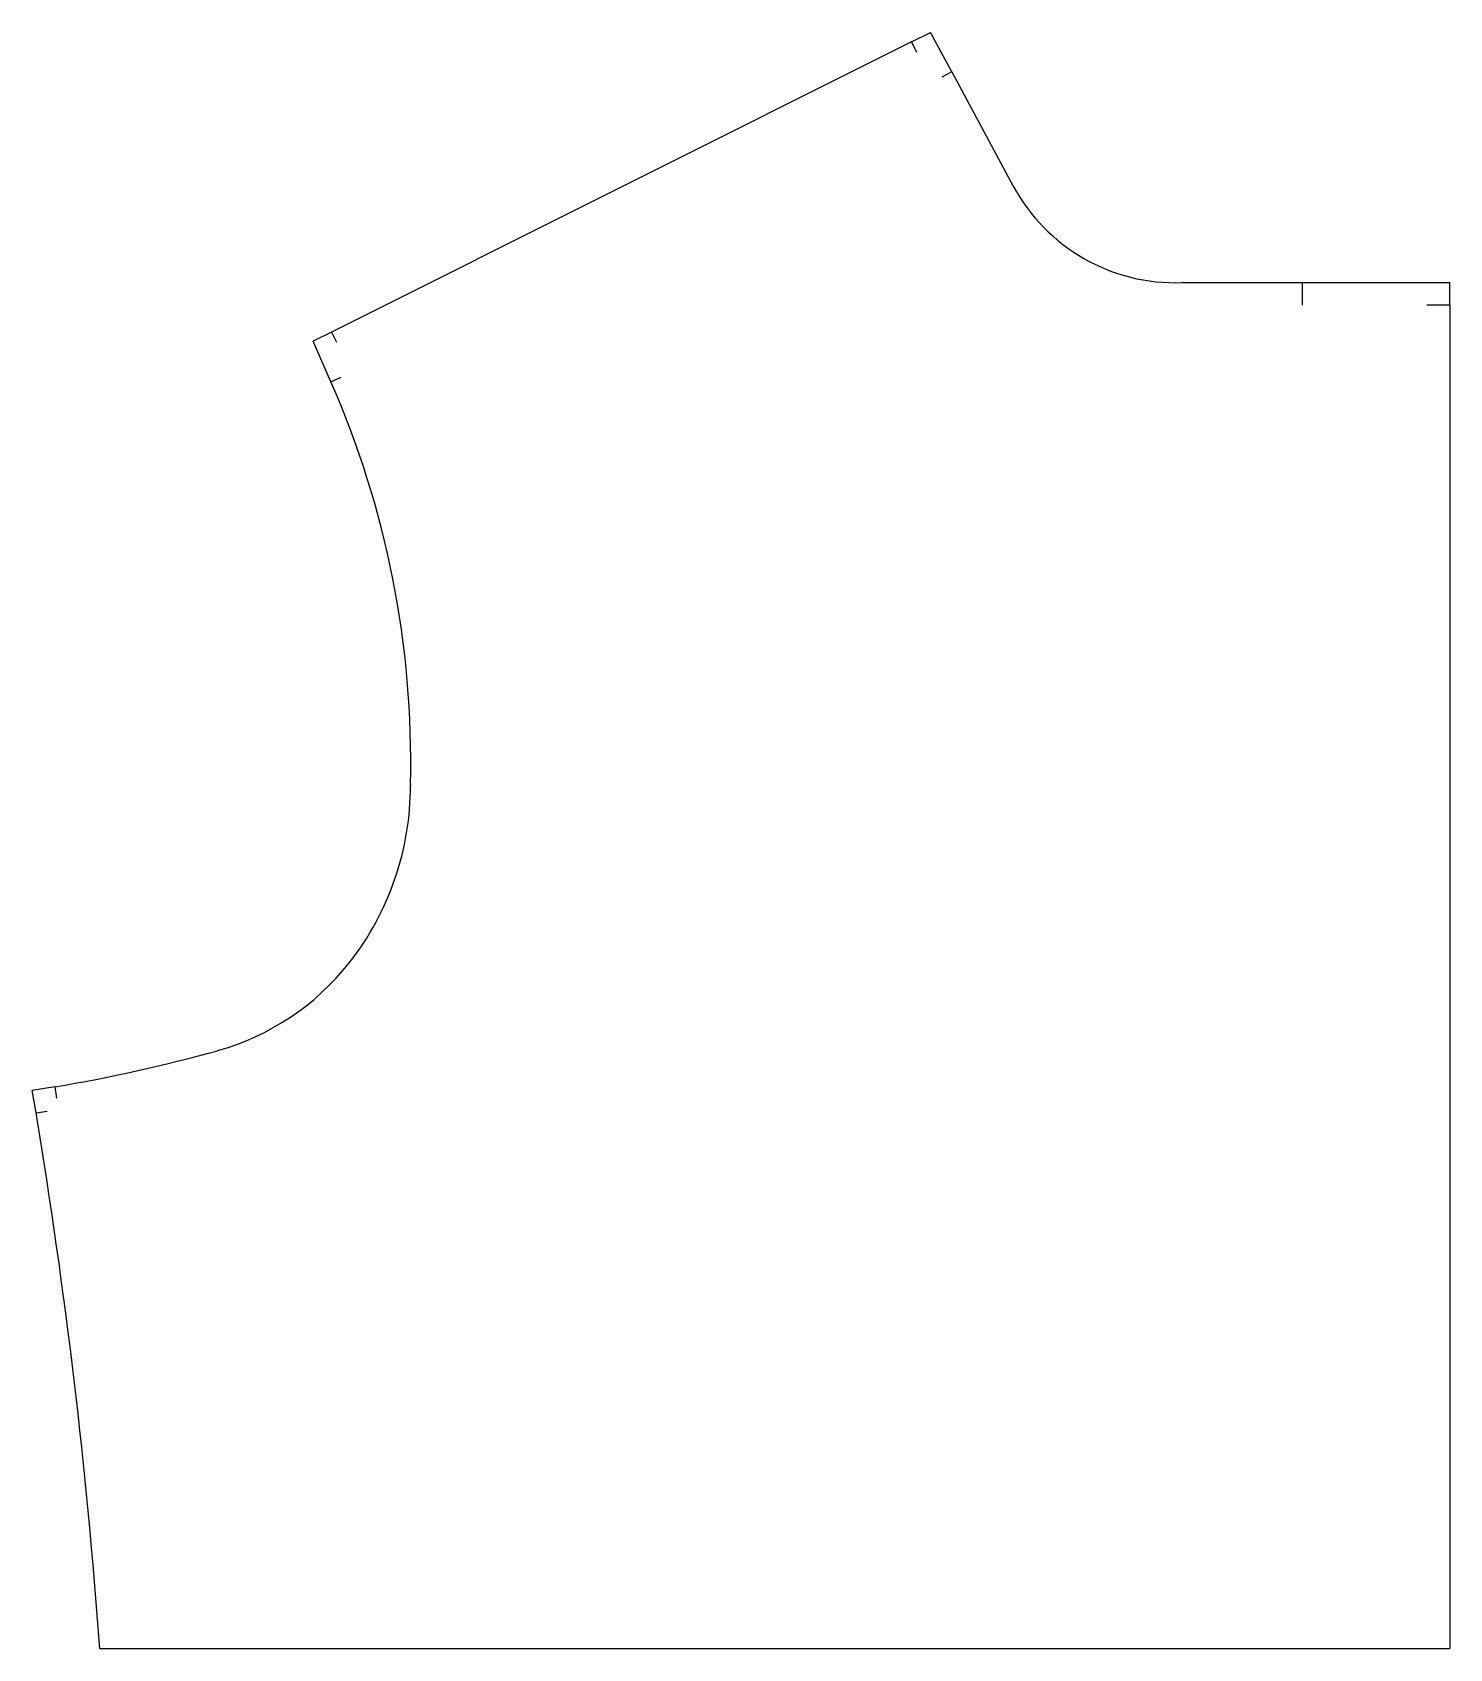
# Model space of a CAD drawing. Header units: millimetres. Extents: x 1271 to 1667, y 2480 to 2932.
import ezdxf

# ---------------------------------------------------------------- set-up
doc = ezdxf.new("R2010")
doc.units = ezdxf.units.MM
doc.layers.add('2_CUT_LINE', color=7, linetype='Continuous')

msp = doc.modelspace()

# ---------------------------------------------------------------- linework, layer by layer
at = {"layer": '2_CUT_LINE', "color": 5, "linetype": 'CONTINUOUS', "lineweight": 25, "true_color": 0x2465d8}
for p, q in [((1516.44, 2929.32), (1521.78, 2931.99)), ((1527.71, 2920.97), (1521.78, 2931.99)), ((1516.44, 2929.32), (1354.3, 2848.25)), ((1516.44, 2929.32), (1517.86, 2926.48)), ((1527.71, 2920.97), (1524.92, 2919.47)), ((1527.71, 2920.97), (1544.9, 2889.05)), ((1592.23, 2862.07), (1625.6, 2862.07)), ((1625.6, 2862.07), (1666.88, 2862.07)), ((1625.6, 2862.07), (1625.6, 2855.72)), ((1666.88, 2855.72), (1666.88, 2862.07)), ((1666.88, 2855.72), (1660.52, 2855.72)), ((1666.88, 2855.72), (1666.88, 2480.39)), ((1354.3, 2848.25), (1349.17, 2845.69)), ((1354.16, 2834.34), (1349.17, 2845.69)), ((1354.3, 2848.25), (1355.72, 2845.41)), ((1354.16, 2834.34), (1357.07, 2835.61)), ((1276.96, 2637.37), (1270.7, 2636.33)), ((1276.96, 2637.37), (1277.49, 2634.24)), ((1271.75, 2630.07), (1270.7, 2636.33)), ((1271.75, 2630.07), (1274.88, 2630.59)), ((1289.53, 2480.39), (1666.88, 2480.39))]:
    msp.add_line(p, q, dxfattribs=at)
for centre, radius, start, end in [((1590.14, 2913.41), 51.38, 208.3008, 272.0773), ((1592.23, 2855.72), 6.35, 90, 92.0773), ((1112.43, 2728.1), 264.05, 358.6522, 23.7248), ((1296.61, 2721.38), 79.79, 321.8249, 0.2343), ((1382.75, 2721.74), 6.35, 178.6522, 180), ((1382.75, 2721.74), 6.35, 178.6522, 180.2343), ((1303.32, 2716.11), 71.25, 285.5553, 321.8249), ((1204.8, 3070.03), 438.63, 279.4689, 285.5553), ((-310.67, 2366.14), 1604.27, 4.08368, 9.46894)]:
    msp.add_arc(centre, radius, start, end, dxfattribs=at)

doc.saveas('drawing.dxf')
